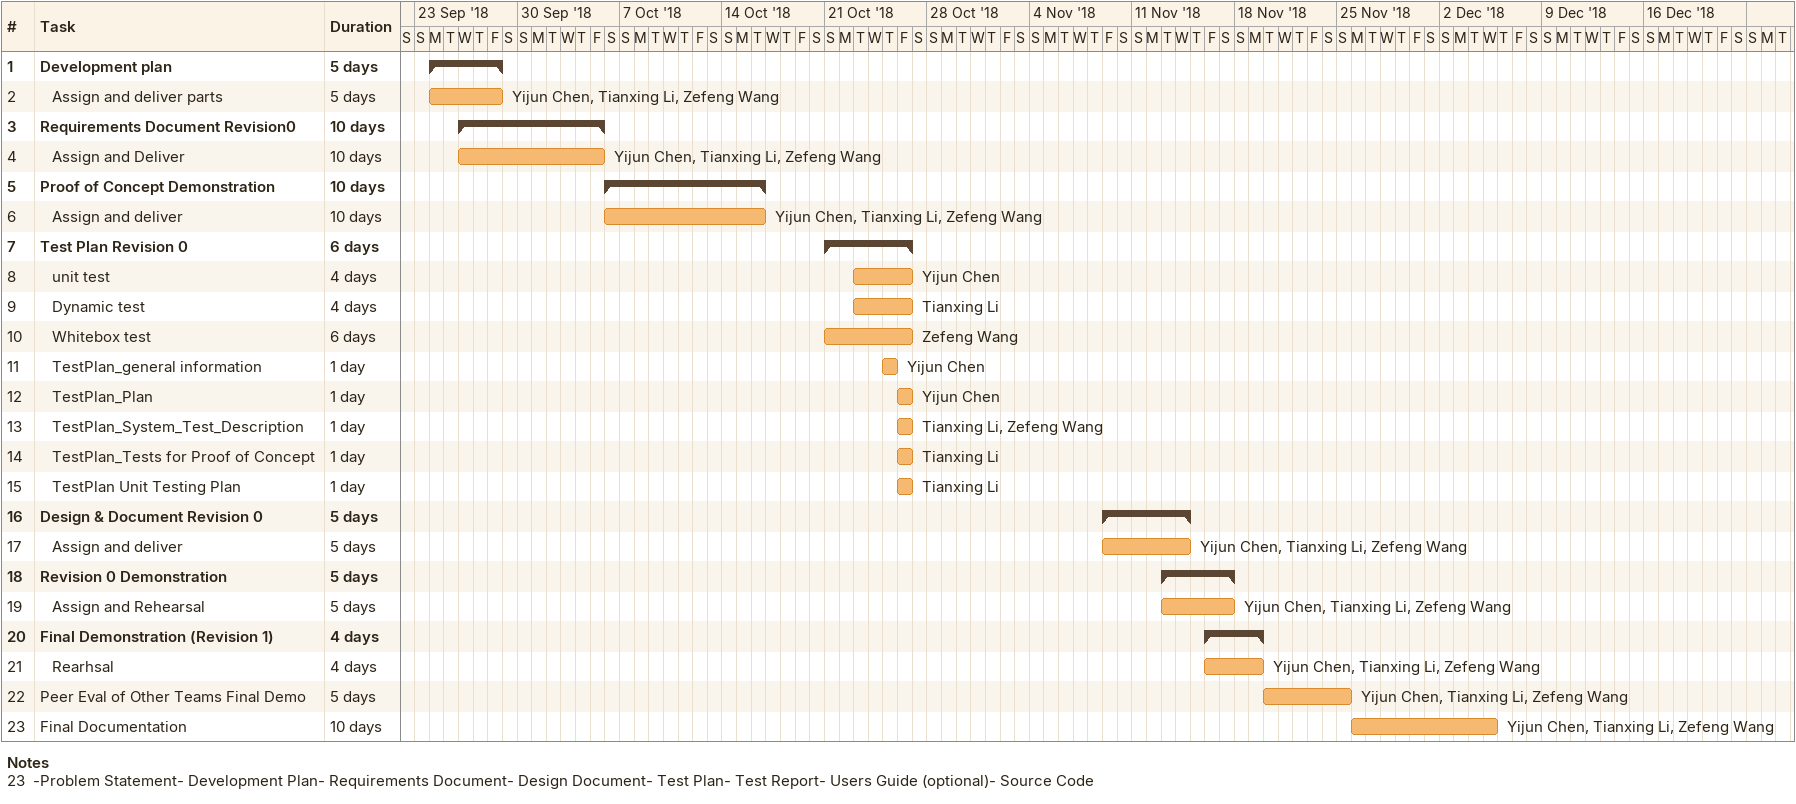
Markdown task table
| ID | Level | Task | Duration | Start | Finish | Resources |
|---|---|---|---|---|---|---|
| 1 | 1 | **Development plan** | 5d | 2018-09-24 | 2018-09-28 |  |
| 2 | 2 | Assign and deliver parts | 5d | 2018-09-24 | 2018-09-28 | Yijun Chen, Tianxing Li, Zefeng Wang |
| 3 | 1 | **Requirements Document Revision0** | 10d | 2018-09-26 | 2018-10-05 |  |
| 4 | 2 | Assign and Deliver | 10d | 2018-09-26 | 2018-10-05 | Yijun Chen, Tianxing Li, Zefeng Wang |
| 5 | 1 | **Proof of Concept Demonstration** | 10d | 2018-10-06 | 2018-10-16 |  |
| 6 | 2 | Assign and deliver | 10d | 2018-10-06 | 2018-10-16 | Yijun Chen, Tianxing Li, Zefeng Wang |
| 7 | 1 | **Test Plan Revision 0** | 6d | 2018-10-21 | 2018-10-26 |  |
| 8 | 2 | unit test | 4d | 2018-10-23 | 2018-10-26 | Yijun Chen |
| 9 | 2 | Dynamic test | 4d | 2018-10-23 | 2018-10-26 | Tianxing Li |
| 10 | 2 | Whitebox test | 6d | 2018-10-21 | 2018-10-26 | Zefeng Wang |
| 11 | 2 | TestPlan_general information | 1d | 2018-10-25 | 2018-10-25 | Yijun Chen |
| 12 | 2 | TestPlan_Plan | 1d | 2018-10-26 | 2018-10-26 | Yijun Chen |
| 13 | 2 | TestPlan_System_Test_Description | 1d | 2018-10-26 | 2018-10-26 | Tianxing Li, Zefeng Wang |
| 14 | 2 | TestPlan_Tests for Proof of Concept | 1d | 2018-10-26 | 2018-10-26 | Tianxing Li |
| 15 | 2 | TestPlan Unit Testing Plan | 1d | 2018-10-26 | 2018-10-26 | Tianxing Li |
| 16 | 1 | **Design & Document Revision 0** | 5d | 2018-11-09 | 2018-11-14 |  |
| 17 | 2 | Assign and deliver | 5d | 2018-11-09 | 2018-11-14 | Yijun Chen, Tianxing Li, Zefeng Wang |
| 18 | 1 | **Revision 0 Demonstration** | 5d | 2018-11-13 | 2018-11-17 |  |
| 19 | 2 | Assign and Rehearsal | 5d | 2018-11-13 | 2018-11-17 | Yijun Chen, Tianxing Li, Zefeng Wang |
| 20 | 1 | **Final Demonstration (Revision 1)** | 4d | 2018-11-16 | 2018-11-19 |  |
| 21 | 2 | Rearhsal | 4d | 2018-11-16 | 2018-11-19 | Yijun Chen, Tianxing Li, Zefeng Wang |
| 22 | 1 | Peer Eval of Other Teams Final Demo | 5d | 2018-11-20 | 2018-11-25 | Yijun Chen, Tianxing Li, Zefeng Wang |
| 23 | 1 | Final Documentation | 10d | 2018-11-26 | 2018-12-05 | Yijun Chen, Tianxing Li, Zefeng Wang |

Notes
- 23: -Problem Statement- Development Plan- Requirements Document- Design Document- Test Plan- Test Report- Users Guide (optional)- Source Code
